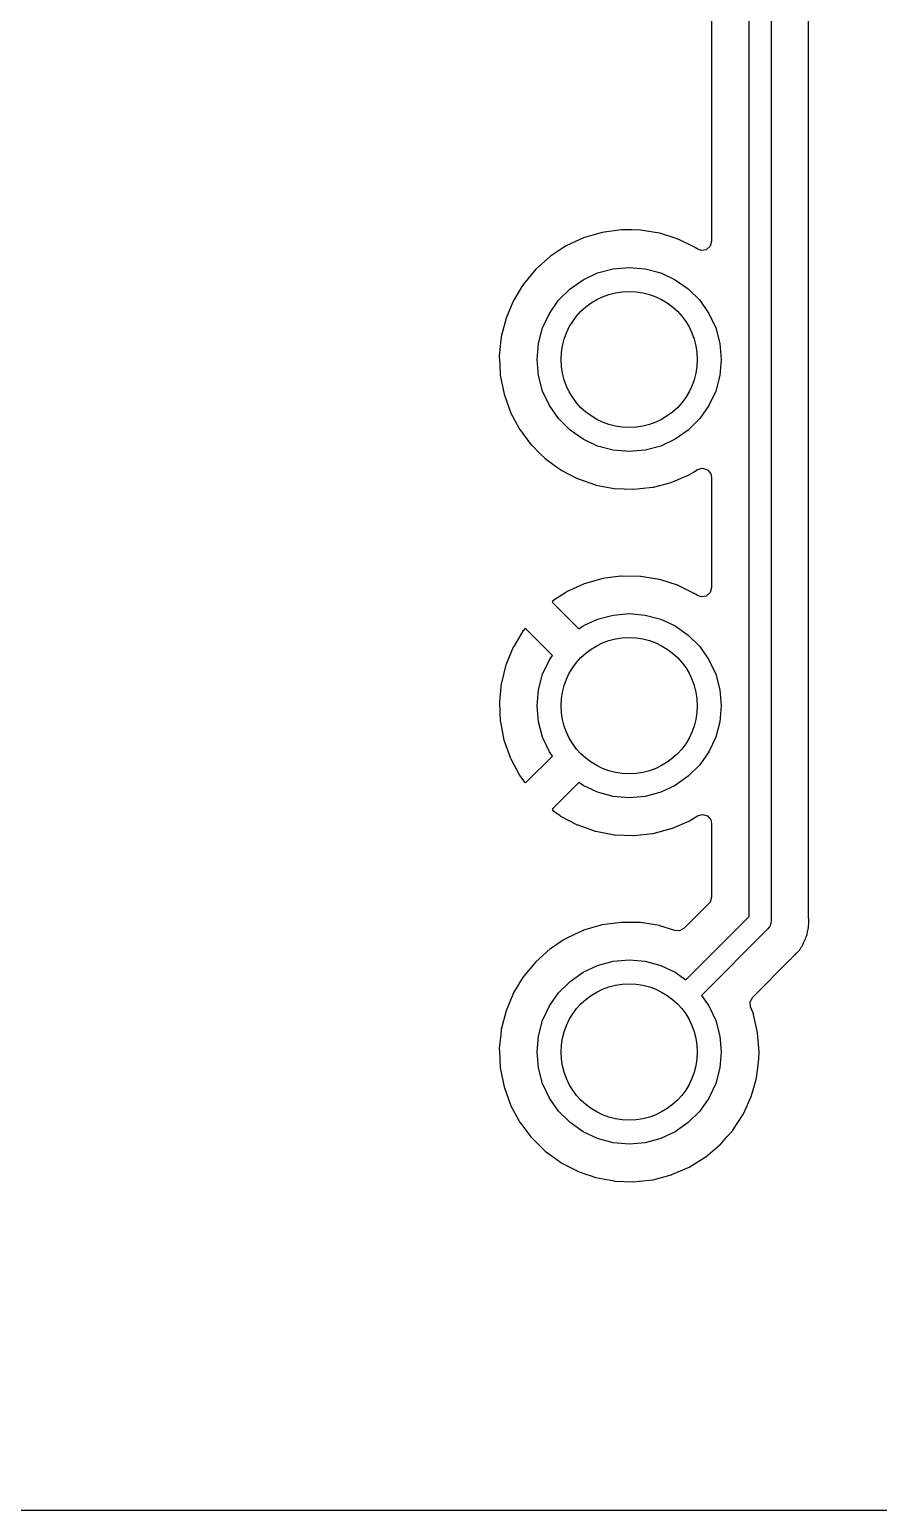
# Model space of a CAD drawing. Extents: x 64 to 233, y -134 to -59.
# Drawn here: x 178.55 to 190.07, y -134.11 to -114.01 of the extents above; entities that cross this region are included whole.
import ezdxf

# ---------------------------------------------------------------- set-up
doc = ezdxf.new("R2010")
doc.units = 0
doc.layers.add('BLACK', color=7, linetype='CONTINUOUS')

msp = doc.modelspace()

# ---------------------------------------------------------------- linework, layer by layer
at = {"layer": 'BLACK', "linetype": 'CONTINUOUS'}
for p, q in [((188.318, -126.05), (188.318, -113.346)), ((188.618, -113.284), (188.618, -126.112)), ((189.126, -126.075), (189.126, -113.366)), ((187.809, -113.609), (187.809, -116.886)), ((186.323, -116.765), (186.072, -116.838)), ((186.582, -116.73), (186.323, -116.765)), ((186.587, -116.73), (186.582, -116.73)), ((186.73, -116.732), (186.587, -116.73)), ((186.587, -116.73), (186.587, -116.73)), ((186.844, -116.733), (186.73, -116.732)), ((187.102, -116.775), (186.844, -116.733)), ((187.106, -116.777), (187.102, -116.775)), ((187.316, -116.844), (187.106, -116.777)), ((185.8, -116.971), (185.62, -117.088)), ((185.835, -116.948), (185.8, -116.971)), ((186.03, -116.858), (185.835, -116.948)), ((186.068, -116.84), (186.03, -116.858)), ((186.072, -116.838), (186.068, -116.84)), ((186.068, -116.84), (186.068, -116.84)), ((187.351, -116.855), (187.316, -116.844)), ((187.355, -116.857), (187.351, -116.855)), ((187.575, -116.966), (187.355, -116.857)), ((187.355, -116.857), (187.355, -116.857)), ((187.585, -116.971), (187.575, -116.966)), ((187.589, -116.973), (187.585, -116.971)), ((187.612, -116.989), (187.589, -116.973)), ((187.589, -116.973), (187.589, -116.973)), ((187.789, -116.954), (187.736, -117)), ((187.809, -116.886), (187.789, -116.954)), ((185.616, -117.091), (185.421, -117.265)), ((185.62, -117.088), (185.616, -117.091)), ((185.62, -117.088), (185.62, -117.088)), ((187.666, -117.01), (187.612, -116.989)), ((187.736, -117), (187.666, -117.01)), ((185.421, -117.265), (185.254, -117.466)), ((186.065, -117.407), (186.262, -117.315)), ((186.262, -117.315), (186.473, -117.259)), ((186.473, -117.259), (186.69, -117.24)), ((186.69, -117.24), (186.907, -117.259)), ((186.907, -117.259), (187.118, -117.315)), ((187.118, -117.315), (187.315, -117.407)), ((185.234, -117.5), (185.123, -117.683)), ((185.254, -117.466), (185.234, -117.5)), ((185.732, -117.687), (185.887, -117.532)), ((185.887, -117.532), (186.065, -117.407)), ((187.315, -117.407), (187.493, -117.532)), ((187.493, -117.532), (187.648, -117.687)), ((185.119, -117.689), (185.018, -117.93)), ((185.123, -117.683), (185.119, -117.689)), ((185.607, -117.865), (185.732, -117.687)), ((187.648, -117.687), (187.773, -117.865)), ((185.018, -117.93), (184.953, -118.184)), ((185.515, -118.062), (185.607, -117.865)), ((187.773, -117.865), (187.865, -118.062)), ((184.953, -118.184), (184.953, -118.188)), ((185.459, -118.273), (185.515, -118.062)), ((187.865, -118.062), (187.921, -118.273)), ((184.945, -118.264), (184.927, -118.444)), ((184.953, -118.188), (184.945, -118.264)), ((184.953, -118.188), (184.953, -118.188)), ((185.44, -118.49), (185.459, -118.273)), ((187.921, -118.273), (187.94, -118.49)), ((184.927, -118.444), (184.927, -118.449)), ((184.927, -118.449), (184.927, -118.449)), ((184.927, -118.449), (184.933, -118.56)), ((184.933, -118.56), (184.94, -118.705)), ((185.459, -118.707), (185.44, -118.49)), ((187.94, -118.49), (187.921, -118.707)), ((184.94, -118.705), (184.991, -118.961)), ((185.515, -118.918), (185.459, -118.707)), ((187.921, -118.707), (187.865, -118.918)), ((184.991, -118.961), (185.079, -119.207)), ((185.607, -119.115), (185.515, -118.918)), ((187.865, -118.918), (187.773, -119.115)), ((185.732, -119.293), (185.607, -119.115)), ((187.773, -119.115), (187.648, -119.293)), ((185.079, -119.207), (185.081, -119.211)), ((185.081, -119.211), (185.197, -119.427)), ((185.887, -119.448), (185.732, -119.293)), ((187.648, -119.293), (187.493, -119.448)), ((185.197, -119.427), (185.203, -119.437)), ((185.203, -119.437), (185.206, -119.441)), ((185.206, -119.441), (185.206, -119.441)), ((185.206, -119.441), (185.356, -119.643)), ((186.065, -119.573), (185.887, -119.448)), ((186.262, -119.665), (186.065, -119.573)), ((187.315, -119.573), (187.118, -119.665)), ((187.493, -119.448), (187.315, -119.573)), ((185.356, -119.643), (185.356, -119.643)), ((185.356, -119.643), (185.359, -119.647)), ((185.359, -119.647), (185.362, -119.65)), ((185.362, -119.65), (185.362, -119.65)), ((185.362, -119.65), (185.486, -119.773)), ((185.486, -119.773), (185.545, -119.831)), ((186.473, -119.721), (186.262, -119.665)), ((186.69, -119.74), (186.473, -119.721)), ((186.907, -119.721), (186.69, -119.74)), ((187.118, -119.665), (186.907, -119.721)), ((185.545, -119.831), (185.549, -119.834)), ((185.549, -119.834), (185.549, -119.834)), ((185.549, -119.834), (185.688, -119.936)), ((185.688, -119.936), (185.756, -119.985)), ((185.756, -119.985), (185.76, -119.988)), ((185.76, -119.988), (185.76, -119.988)), ((185.76, -119.988), (185.983, -120.105)), ((187.571, -120.013), (187.617, -119.984)), ((187.617, -119.984), (187.686, -119.965)), ((187.686, -119.965), (187.753, -119.987)), ((187.753, -119.987), (187.799, -120.041)), ((185.983, -120.105), (185.983, -120.105)), ((185.983, -120.105), (185.987, -120.107)), ((185.987, -120.107), (186.234, -120.193)), ((186.234, -120.193), (186.238, -120.194)), ((186.238, -120.194), (186.486, -120.241)), ((187.018, -120.222), (187.26, -120.159)), ((187.26, -120.159), (187.264, -120.157)), ((187.26, -120.159), (187.26, -120.159)), ((187.264, -120.157), (187.313, -120.136)), ((187.313, -120.136), (187.426, -120.088)), ((187.426, -120.088), (187.504, -120.054)), ((187.504, -120.054), (187.51, -120.05)), ((187.51, -120.05), (187.571, -120.013)), ((187.799, -120.041), (187.809, -120.091)), ((187.809, -120.091), (187.809, -121.586)), ((186.486, -120.241), (186.486, -120.241)), ((186.486, -120.241), (186.49, -120.242)), ((186.49, -120.242), (186.621, -120.247)), ((186.621, -120.247), (186.747, -120.252)), ((186.747, -120.252), (186.747, -120.252)), ((186.747, -120.252), (186.752, -120.252)), ((186.752, -120.252), (186.84, -120.243)), ((186.84, -120.243), (187.007, -120.224)), ((187.007, -120.224), (187.007, -120.224)), ((187.007, -120.224), (187.011, -120.224)), ((187.011, -120.224), (187.018, -120.222)), ((186.068, -121.541), (185.84, -121.646)), ((186.077, -121.537), (186.068, -121.541)), ((186.319, -121.467), (186.077, -121.537)), ((186.328, -121.465), (186.319, -121.467)), ((186.578, -121.431), (186.328, -121.465)), ((186.587, -121.43), (186.578, -121.431)), ((186.839, -121.434), (186.587, -121.43)), ((186.848, -121.435), (186.839, -121.434)), ((187.097, -121.475), (186.848, -121.435)), ((187.106, -121.477), (187.097, -121.475)), ((187.346, -121.554), (187.106, -121.477)), ((187.355, -121.558), (187.346, -121.554)), ((187.581, -121.669), (187.355, -121.558)), ((187.809, -121.586), (187.789, -121.654)), ((185.652, -121.768), (185.643, -121.779)), ((185.643, -121.779), (185.648, -121.789)), ((185.648, -121.789), (186.007, -122.148)), ((185.831, -121.651), (185.652, -121.768)), ((185.84, -121.646), (185.831, -121.651)), ((187.589, -121.674), (187.581, -121.669)), ((187.612, -121.69), (187.589, -121.674)), ((187.666, -121.711), (187.612, -121.69)), ((187.736, -121.701), (187.666, -121.711)), ((187.789, -121.654), (187.736, -121.701)), ((186.262, -122.015), (186.473, -121.959)), ((186.473, -121.959), (186.69, -121.94)), ((186.69, -121.94), (186.907, -121.959)), ((186.907, -121.959), (187.118, -122.015)), ((185.252, -122.17), (185.122, -122.386)), ((185.258, -122.163), (185.252, -122.17)), ((185.268, -122.15), (185.258, -122.163)), ((185.278, -122.143), (185.268, -122.15)), ((185.291, -122.151), (185.278, -122.143)), ((185.648, -122.507), (185.291, -122.151)), ((186.007, -122.148), (186.065, -122.107)), ((186.065, -122.107), (186.262, -122.015)), ((187.118, -122.015), (187.315, -122.107)), ((187.315, -122.107), (187.493, -122.232)), ((185.117, -122.394), (185.02, -122.626)), ((185.122, -122.386), (185.117, -122.394)), ((187.493, -122.232), (187.648, -122.387)), ((187.648, -122.387), (187.773, -122.565)), ((185.515, -122.762), (185.607, -122.565)), ((185.607, -122.565), (185.648, -122.507)), ((187.773, -122.565), (187.865, -122.762)), ((185.017, -122.635), (184.955, -122.879)), ((185.02, -122.626), (185.017, -122.635)), ((185.459, -122.973), (185.515, -122.762)), ((187.865, -122.762), (187.921, -122.973)), ((184.953, -122.889), (184.928, -123.139)), ((184.955, -122.879), (184.953, -122.889)), ((185.44, -123.19), (185.459, -122.973)), ((187.921, -122.973), (187.94, -123.19)), ((184.928, -123.139), (184.928, -123.149)), ((184.928, -123.149), (184.94, -123.4)), ((185.459, -123.407), (185.44, -123.19)), ((187.94, -123.19), (187.921, -123.407)), ((184.94, -123.4), (184.941, -123.409)), ((184.941, -123.409), (184.99, -123.657)), ((185.515, -123.618), (185.459, -123.407)), ((187.921, -123.407), (187.865, -123.618)), ((184.99, -123.657), (184.993, -123.666)), ((184.993, -123.666), (185.078, -123.903)), ((185.607, -123.815), (185.515, -123.618)), ((187.865, -123.618), (187.773, -123.815)), ((185.078, -123.903), (185.082, -123.911)), ((185.082, -123.911), (185.201, -124.133)), ((185.293, -124.228), (185.648, -123.873)), ((185.648, -123.873), (185.607, -123.815)), ((187.648, -123.993), (187.493, -124.148)), ((187.773, -123.815), (187.648, -123.993)), ((185.201, -124.133), (185.206, -124.141)), ((185.206, -124.141), (185.269, -124.226)), ((187.493, -124.148), (187.315, -124.273)), ((185.269, -124.226), (185.281, -124.234)), ((185.281, -124.234), (185.293, -124.228)), ((186.007, -124.232), (185.652, -124.587)), ((186.065, -124.273), (186.007, -124.232)), ((186.262, -124.365), (186.065, -124.273)), ((186.473, -124.421), (186.262, -124.365)), ((187.118, -124.365), (186.907, -124.421)), ((187.315, -124.273), (187.118, -124.365)), ((185.652, -124.587), (185.646, -124.599)), ((185.646, -124.599), (185.654, -124.611)), ((185.654, -124.611), (185.752, -124.682)), ((186.69, -124.44), (186.473, -124.421)), ((186.907, -124.421), (186.69, -124.44)), ((185.752, -124.682), (185.76, -124.687)), ((185.76, -124.687), (185.983, -124.805)), ((185.983, -124.805), (185.991, -124.808)), ((185.991, -124.808), (186.229, -124.891)), ((187.268, -124.855), (187.5, -124.756)), ((187.5, -124.756), (187.508, -124.751)), ((187.508, -124.751), (187.617, -124.684)), ((187.617, -124.684), (187.686, -124.665)), ((187.686, -124.665), (187.753, -124.686)), ((187.753, -124.686), (187.799, -124.74)), ((187.799, -124.74), (187.809, -124.791)), ((187.809, -124.791), (187.809, -125.787)), ((186.229, -124.891), (186.238, -124.894)), ((186.238, -124.894), (186.486, -124.941)), ((186.486, -124.941), (186.495, -124.942)), ((186.495, -124.942), (186.747, -124.952)), ((186.747, -124.952), (186.756, -124.951)), ((186.756, -124.951), (187.007, -124.924)), ((187.007, -124.924), (187.016, -124.922)), ((187.016, -124.922), (187.259, -124.858)), ((187.259, -124.858), (187.268, -124.855)), ((187.809, -125.787), (187.789, -125.855)), ((187.773, -125.876), (187.438, -126.211)), ((187.789, -125.855), (187.773, -125.876)), ((186.291, -126.175), (186.072, -126.238)), ((186.319, -126.166), (186.291, -126.175)), ((186.323, -126.165), (186.319, -126.166)), ((186.319, -126.166), (186.319, -126.166)), ((186.582, -126.13), (186.323, -126.165)), ((186.587, -126.13), (186.582, -126.13)), ((186.73, -126.132), (186.587, -126.13)), ((186.587, -126.13), (186.587, -126.13)), ((186.844, -126.133), (186.73, -126.132)), ((187.102, -126.175), (186.844, -126.133)), ((187.106, -126.177), (187.102, -126.175)), ((187.31, -126.242), (187.106, -126.177)), ((187.106, -126.177), (187.106, -126.177)), ((187.438, -126.211), (187.375, -126.245)), ((187.459, -126.909), (188.318, -126.05)), ((188.574, -126.218), (187.671, -127.121)), ((188.584, -126.201), (188.574, -126.218)), ((188.598, -126.187), (188.584, -126.201)), ((188.603, -126.168), (188.598, -126.187)), ((188.613, -126.151), (188.603, -126.168)), ((188.618, -126.112), (188.613, -126.131)), ((188.613, -126.131), (188.613, -126.151)), ((189.115, -126.24), (189.125, -126.203)), ((189.125, -126.203), (189.126, -126.195)), ((189.127, -126.087), (189.126, -126.075)), ((189.126, -126.174), (189.128, -126.154)), ((189.126, -126.195), (189.126, -126.174)), ((189.131, -126.133), (189.127, -126.087)), ((189.128, -126.154), (189.13, -126.141)), ((189.13, -126.141), (189.131, -126.133)), ((185.796, -126.373), (185.62, -126.488)), ((185.835, -126.348), (185.796, -126.373)), ((186.036, -126.255), (185.835, -126.348)), ((186.068, -126.24), (186.036, -126.255)), ((186.072, -126.238), (186.068, -126.24)), ((186.068, -126.24), (186.068, -126.24)), ((187.375, -126.245), (187.31, -126.242)), ((189.042, -126.443), (189.058, -126.407)), ((189.058, -126.407), (189.063, -126.397)), ((189.063, -126.397), (189.081, -126.363)), ((189.081, -126.363), (189.085, -126.356)), ((189.081, -126.363), (189.081, -126.363)), ((189.085, -126.356), (189.09, -126.336)), ((189.09, -126.336), (189.097, -126.317)), ((189.097, -126.317), (189.105, -126.297)), ((189.105, -126.297), (189.113, -126.252)), ((189.113, -126.252), (189.115, -126.24)), ((185.616, -126.491), (185.421, -126.665)), ((185.62, -126.488), (185.616, -126.491)), ((185.62, -126.488), (185.62, -126.488)), ((188.884, -126.628), (188.891, -126.623)), ((188.891, -126.623), (188.94, -126.572)), ((188.94, -126.572), (188.942, -126.569)), ((188.942, -126.569), (188.963, -126.548)), ((188.963, -126.548), (188.966, -126.545)), ((188.966, -126.545), (188.973, -126.536)), ((188.973, -126.536), (189, -126.508)), ((189, -126.508), (189.005, -126.502)), ((189.005, -126.502), (189.009, -126.494)), ((189.009, -126.494), (189.015, -126.483)), ((189.015, -126.483), (189.026, -126.467)), ((189.026, -126.467), (189.034, -126.456)), ((189.034, -126.456), (189.039, -126.45)), ((189.039, -126.45), (189.042, -126.443)), ((185.421, -126.665), (185.254, -126.866)), ((185.887, -126.932), (186.065, -126.807)), ((186.065, -126.807), (186.262, -126.715)), ((186.262, -126.715), (186.473, -126.659)), ((186.473, -126.659), (186.69, -126.64)), ((186.69, -126.64), (186.907, -126.659)), ((186.907, -126.659), (187.118, -126.715)), ((187.118, -126.715), (187.315, -126.807)), ((187.315, -126.807), (187.459, -126.909)), ((188.367, -127.144), (188.876, -126.636)), ((188.876, -126.636), (188.884, -126.628)), ((188.884, -126.628), (188.884, -126.628)), ((185.252, -126.87), (185.126, -127.078)), ((185.254, -126.866), (185.252, -126.87)), ((185.732, -127.087), (185.887, -126.932)), ((185.119, -127.089), (185.018, -127.33)), ((185.126, -127.078), (185.119, -127.089)), ((185.607, -127.265), (185.732, -127.087)), ((187.671, -127.121), (187.773, -127.265)), ((188.333, -127.208), (188.367, -127.144)), ((188.339, -127.279), (188.333, -127.208)), ((185.018, -127.33), (184.953, -127.584)), ((185.515, -127.462), (185.607, -127.265)), ((187.773, -127.265), (187.865, -127.462)), ((188.376, -127.374), (188.339, -127.279)), ((188.377, -127.379), (188.376, -127.374)), ((188.433, -127.624), (188.377, -127.379)), ((184.953, -127.588), (184.947, -127.651)), ((184.953, -127.584), (184.953, -127.588)), ((184.953, -127.588), (184.953, -127.588)), ((185.459, -127.673), (185.515, -127.462)), ((187.865, -127.462), (187.921, -127.673)), ((188.434, -127.629), (188.433, -127.624)), ((188.434, -127.634), (188.434, -127.629)), ((184.947, -127.651), (184.927, -127.844)), ((185.44, -127.89), (185.459, -127.673)), ((187.921, -127.673), (187.94, -127.89)), ((188.453, -127.887), (188.434, -127.634)), ((188.434, -127.634), (188.434, -127.634)), ((184.927, -127.844), (184.927, -127.849)), ((184.927, -127.849), (184.927, -127.849)), ((184.927, -127.849), (184.929, -127.878)), ((184.929, -127.878), (184.94, -128.105)), ((185.459, -128.107), (185.44, -127.89)), ((187.94, -127.89), (187.921, -128.107)), ((188.435, -128.107), (188.451, -127.985)), ((188.451, -127.978), (188.453, -127.893)), ((188.451, -127.982), (188.451, -127.978)), ((188.451, -127.985), (188.451, -127.982)), ((188.451, -127.985), (188.451, -127.985)), ((188.453, -127.89), (188.453, -127.887)), ((188.453, -127.893), (188.453, -127.89)), ((184.94, -128.105), (184.991, -128.361)), ((185.515, -128.318), (185.459, -128.107)), ((187.921, -128.107), (187.865, -128.318)), ((188.418, -128.242), (188.435, -128.107)), ((184.991, -128.361), (185.079, -128.607)), ((185.607, -128.515), (185.515, -128.318)), ((187.865, -128.318), (187.773, -128.515)), ((188.363, -128.437), (188.417, -128.246)), ((188.417, -128.246), (188.418, -128.242)), ((188.417, -128.246), (188.417, -128.246)), ((185.079, -128.607), (185.081, -128.611)), ((185.081, -128.611), (185.194, -128.821)), ((185.732, -128.693), (185.607, -128.515)), ((187.773, -128.515), (187.648, -128.693)), ((188.24, -128.731), (188.347, -128.493)), ((188.347, -128.493), (188.363, -128.437)), ((185.194, -128.821), (185.203, -128.837)), ((185.203, -128.837), (185.206, -128.841)), ((185.887, -128.848), (185.732, -128.693)), ((187.648, -128.693), (187.493, -128.848)), ((188.098, -128.951), (188.24, -128.731)), ((185.206, -128.841), (185.206, -128.841)), ((185.206, -128.841), (185.356, -129.043)), ((186.065, -128.973), (185.887, -128.848)), ((186.262, -129.065), (186.065, -128.973)), ((187.315, -128.973), (187.118, -129.065)), ((187.493, -128.848), (187.315, -128.973)), ((188.018, -129.043), (188.095, -128.955)), ((188.095, -128.955), (188.098, -128.951)), ((188.095, -128.955), (188.095, -128.955)), ((185.356, -129.043), (185.356, -129.043)), ((185.356, -129.043), (185.359, -129.047)), ((185.359, -129.047), (185.362, -129.05)), ((185.362, -129.05), (185.362, -129.05)), ((185.362, -129.05), (185.495, -129.182)), ((185.495, -129.182), (185.545, -129.231)), ((185.545, -129.231), (185.549, -129.234)), ((185.549, -129.234), (185.549, -129.234)), ((185.549, -129.234), (185.708, -129.351)), ((186.473, -129.121), (186.262, -129.065)), ((186.69, -129.14), (186.473, -129.121)), ((186.907, -129.121), (186.69, -129.14)), ((187.118, -129.065), (186.907, -129.121)), ((187.73, -129.314), (187.922, -129.151)), ((187.922, -129.151), (187.926, -129.148)), ((187.922, -129.151), (187.922, -129.151)), ((187.926, -129.148), (188.018, -129.043)), ((185.708, -129.351), (185.756, -129.385)), ((185.756, -129.385), (185.76, -129.388)), ((185.76, -129.388), (185.76, -129.388)), ((185.76, -129.388), (185.983, -129.505)), ((187.504, -129.454), (187.579, -129.408)), ((187.579, -129.408), (187.723, -129.319)), ((187.723, -129.319), (187.727, -129.317)), ((187.723, -129.319), (187.723, -129.319)), ((187.727, -129.317), (187.73, -129.314)), ((187.73, -129.314), (187.73, -129.314)), ((185.983, -129.505), (185.983, -129.505)), ((185.983, -129.505), (185.987, -129.507)), ((185.987, -129.507), (186.086, -129.542)), ((186.086, -129.542), (186.173, -129.572)), ((186.173, -129.572), (186.234, -129.593)), ((186.234, -129.593), (186.238, -129.594)), ((186.238, -129.594), (186.486, -129.641)), ((186.486, -129.641), (186.486, -129.641)), ((186.486, -129.641), (186.49, -129.642)), ((186.832, -129.644), (187.007, -129.624)), ((187.007, -129.624), (187.007, -129.624)), ((187.007, -129.624), (187.011, -129.624)), ((187.011, -129.624), (187.016, -129.623)), ((187.016, -129.623), (187.26, -129.559)), ((187.26, -129.559), (187.264, -129.557)), ((187.26, -129.559), (187.26, -129.559)), ((187.264, -129.557), (187.271, -129.554)), ((187.271, -129.554), (187.42, -129.49)), ((187.42, -129.49), (187.504, -129.454)), ((186.49, -129.642), (186.621, -129.647)), ((186.621, -129.647), (186.747, -129.652)), ((186.747, -129.652), (186.747, -129.652)), ((186.747, -129.652), (186.752, -129.652)), ((186.752, -129.652), (186.832, -129.644)), ((233.045, -134.112), (178.107, -134.112))]:
    msp.add_line(p, q, dxfattribs=at)
at = {"layer": 'BLACK'}
for centre in [(186.69, -118.49), (186.69, -123.19), (186.69, -127.89)]:
    msp.add_circle(centre, 0.925, dxfattribs=at)

doc.saveas('drawing.dxf')
